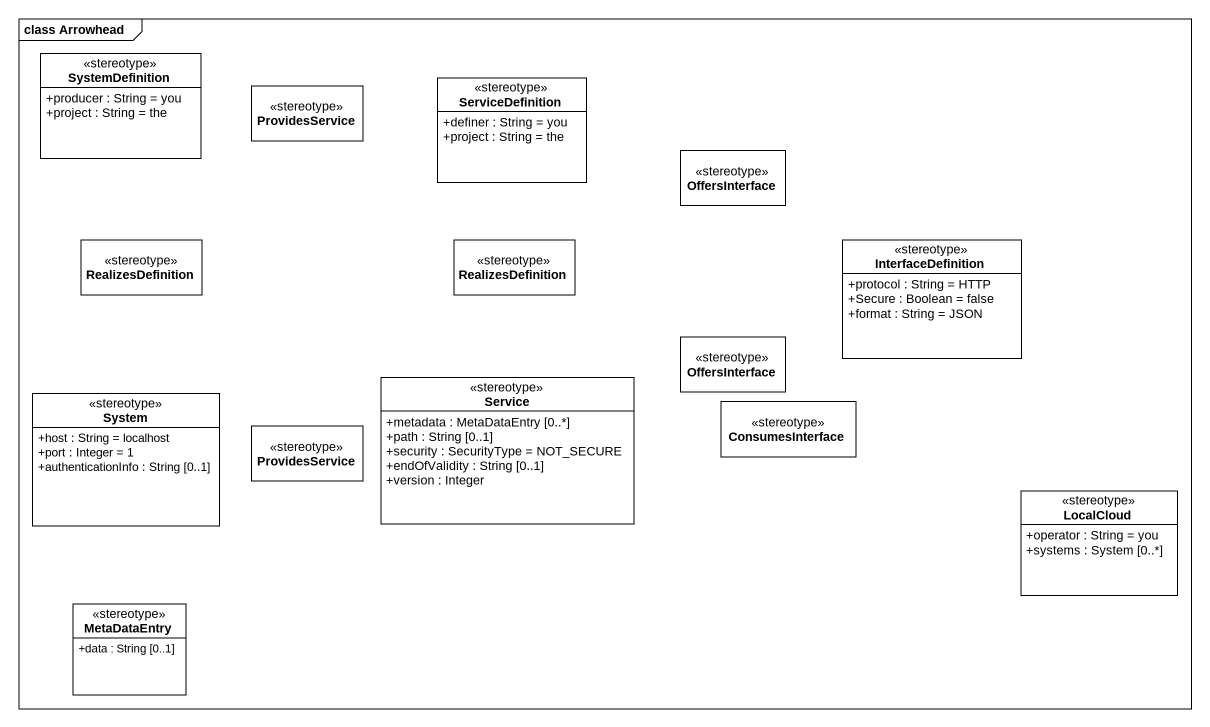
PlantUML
@startuml
mainframe class Arrowhead
hide circle
hide empty members
skinparam classAttributeIconSize 0
class SystemDefinition <<stereotype>> {
  +producer : String = you
  +project : String = the
}
class ProvidesService <<stereotype>>
class ServiceDefinition <<stereotype>> {
  +definer : String = you
  +project : String = the
}
class OffersInterface <<stereotype>>
class RealizesDefinition <<stereotype>>
class "RealizesDefinition" as RealizesDefinition_2 <<stereotype>>
class InterfaceDefinition <<stereotype>> {
  +protocol : String = HTTP
  +Secure : Boolean = false
  +format : String = JSON
}
class "OffersInterface" as OffersInterface_2 <<stereotype>>
class System <<stereotype>> {
  +host : String = localhost
  +port : Integer = 1
  +authenticationInfo : String [0..1]
}
class Service <<stereotype>> {
  +metadata : MetaDataEntry [0..*]
  +path : String [0..1]
  +security : SecurityType = NOT_SECURE
  +endOfValidity : String [0..1]
  +version : Integer
}
class "ProvidesService" as ProvidesService_2 <<stereotype>>
class ConsumesInterface <<stereotype>>
class LocalCloud <<stereotype>> {
  +operator : String = you
  +systems : System [0..*]
}
class MetaDataEntry <<stereotype>> {
  +data : String [0..1]
}
@enduml
